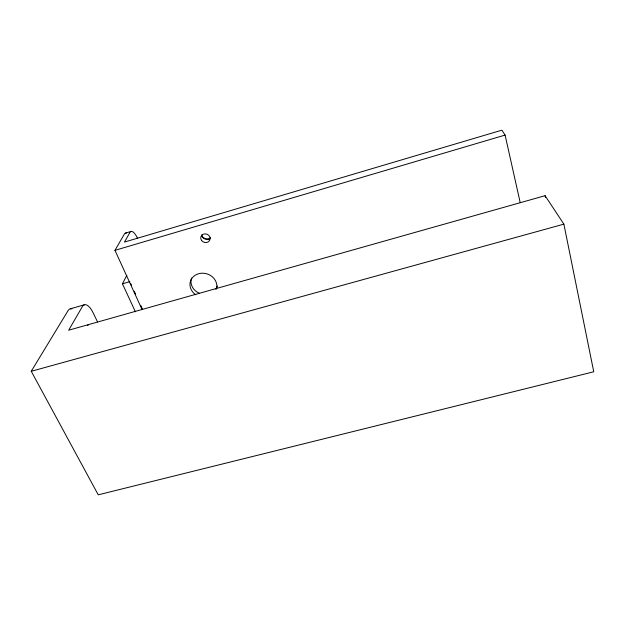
<?xml version="1.0" encoding="UTF-8"?>
<svg xmlns="http://www.w3.org/2000/svg" width="625" height="625" viewBox="0 0 625 625"><rect width="100%" height="100%" fill="white"/><g stroke="black" fill="none" stroke-linecap="round" stroke-linejoin="round"><path stroke-width="0.94" d="M135.398 311.789L122.445 283.805L126.828 275.289M142.07 309.531L114.953 250.344L124.391 234.063A13.133 4.484 72.1 0 1 126.523 233.117M97.531 321.883L92.945 312.484A15.664 6.492 73.5 0 0 82.414 306.492L68.672 330.203L545.094 195.688L563.875 224.141L593.75 371.781L98.242 494.828L31.25 371.289L68.086 310.594A15.625 6.742 73.4 0 1 71.922 308.867M125.469 233.102L131 231.453M114.953 250.344L505.094 135.078L520.211 202.625M122.445 283.805L129.859 281.664M70.273 308.828L84.508 304.75M31.25 371.289L563.875 224.141M505.094 135.078L501.852 130.172L124.461 242.07L129.938 232.406A13.148 4.398 72.2 0 1 137.414 238.07M130.664 283.422L131.469 285.172M134.281 291.312L135.484 293.938M140.703 305.336L142.305 308.844M545.094 195.688L545.492 197.586M87.508 325.297A7.883 3.297 73.9 0 1 88.242 325.172M209.75 238.945A7.969 7.227 20.4 0 1 201.461 235.891M210.484 237.578A4.719 4.266 20.2 0 1 205.281 239.102A4.719 4.266 20.2 0 1 201.883 234.812M217.32 286.023A13.492 11.922 16.5 0 1 215.82 289.242M199.383 293.266A13.492 11.922 16.5 0 1 191.562 278.055M195.789 294.82A13.586 11.984 16.4 0 1 191.469 278.992A13.586 11.984 16.4 0 1 208.148 274.281A13.586 11.984 16.4 0 1 216.492 288.969M201.57 240.469A4.758 4.297 20 0 0 209.695 240.32A4.758 4.297 20 0 0 205.031 233.867A4.758 4.297 20 0 0 201.57 240.469"/></g></svg>
